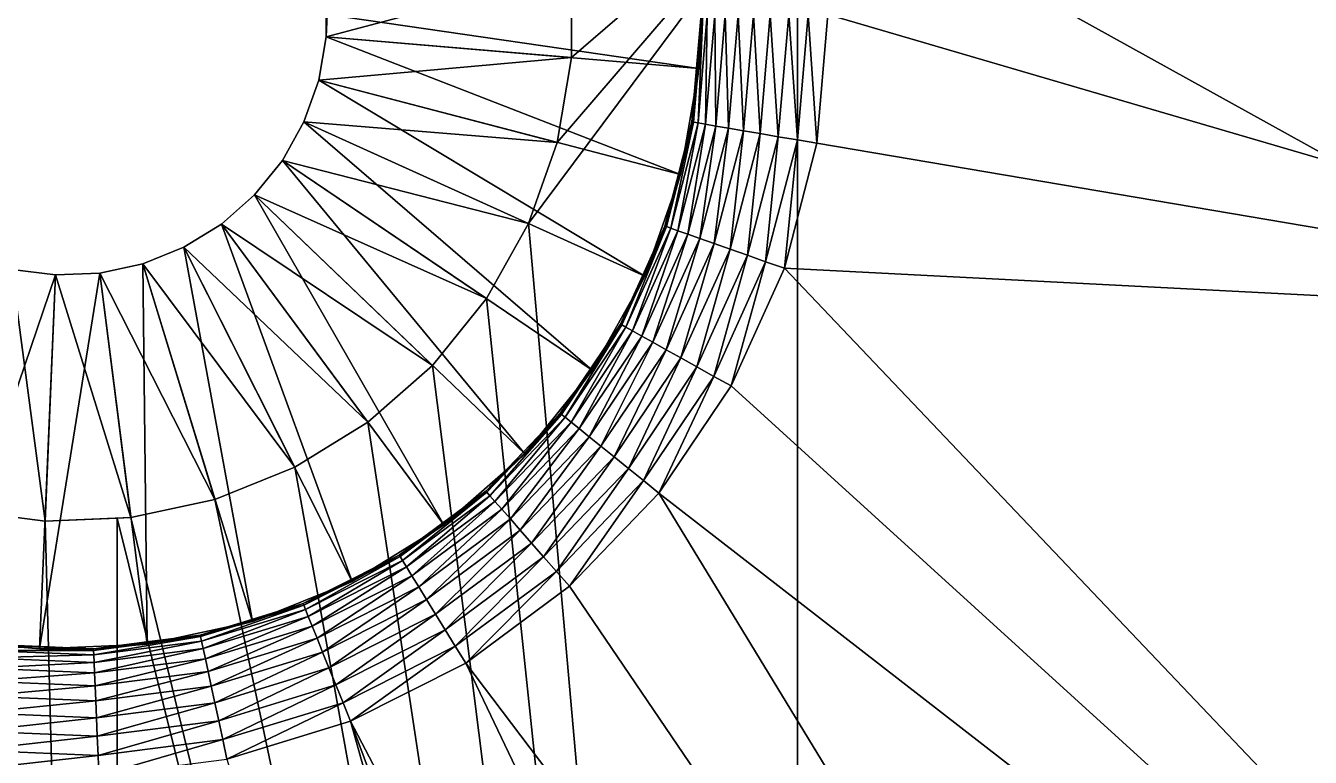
# Model space of a CAD drawing. Header units: millimetres. Extents: x 0 to 86.3, y 0 to 63.6.
# Drawn here: x 70.86 to 78.9, y 47.42 to 52 of the extents above; entities that cross this region are included whole.
import ezdxf

# ---------------------------------------------------------------- set-up
doc = ezdxf.new("R2010")
doc.units = ezdxf.units.MM
doc.layers.get('0').update_dxf_attribs({"color": 132, "linetype": 'CONTINUOUS'})

msp = doc.modelspace()

# ---------------------------------------------------------------- linework, layer by layer
at = {"invisible_edges": 16}
for points in [[(79.9155, 54.204, 3.9624), (75.8805, 52.07, 3.9624), (82.5203, 50.128, 3.9624)], [(75.69, 31.75), (74.0048, 50.7622), (75.69, 53.0225)], [(75.69, 53.0225), (74.0048, 50.7622), (74.1842, 51.27)], [(75.69, 53.0225), (74.1842, 51.27), (74.2752, 51.8007)], [(75.69, 53.0225), (74.2752, 51.8007), (74.2752, 52.3393)], [(85.885, 47.3776), (75.69, 31.75), (75.69, 53.0225)], [(85.885, 47.3776), (75.69, 53.0225), (85.4428, 53.0225)], [(72.7377, 52.2084, 2.2923), (74.2752, 52.3393, 2.2923), (72.7377, 51.9316, 2.2923)], [(72.7377, 51.9316, 2.2923), (74.2752, 52.3393, 2.2923), (74.2752, 51.8007, 2.2923)], [(74.2752, 52.3393, 2.2923), (74.2752, 52.3393), (74.2752, 51.8007)], [(74.2752, 52.3393, 2.2923), (74.2752, 51.8007), (74.2752, 51.8007, 2.2923)], [(72.7377, 51.9316, 2.2923), (72.7436, 52.07, 6.35), (72.7377, 52.2084, 2.2923)], [(72.7377, 51.9316, 6.35), (75.0724, 51.7329, 6.35), (72.7436, 52.07, 6.35)], [(72.7377, 51.9316, 2.2923), (72.7377, 51.9316, 6.35), (72.7436, 52.07, 6.35)], [(72.7436, 52.07, 6.35), (75.0724, 51.7329, 6.35), (75.0867, 52.07, 6.35)], [(75.0965, 52.07, 4.632), (75.0867, 52.07, 4.7562), (75.0392, 51.3966, 4.632)], [(75.0392, 51.3966, 4.632), (75.0867, 52.07, 4.7562), (75.0581, 51.7341, 4.7562)], [(75.0392, 51.3966, 4.632), (75.0678, 51.3916, 4.5109), (75.0965, 52.07, 4.632)], [(75.0724, 51.7329, 6.35), (75.0581, 51.7341, 4.7562), (75.0867, 52.07, 6.35)], [(75.0867, 52.07, 6.35), (75.0581, 51.7341, 4.7562), (75.0867, 52.07, 4.7562)], [(75.0965, 52.07, 4.632), (75.0678, 51.3916, 4.5109), (75.1256, 52.07, 4.5109)], [(75.0678, 51.3916, 4.5109), (75.1148, 51.3836, 4.3958), (75.1256, 52.07, 4.5109)], [(75.1256, 52.07, 4.5109), (75.1148, 51.3836, 4.3958), (75.1732, 52.07, 4.3958)], [(75.1148, 51.3836, 4.3958), (75.179, 51.3726, 4.2896), (75.1732, 52.07, 4.3958)], [(75.1732, 52.07, 4.3958), (75.179, 51.3726, 4.2896), (75.2383, 52.07, 4.2896)], [(75.179, 51.3726, 4.2896), (75.2587, 51.3589, 4.1949), (75.2383, 52.07, 4.2896)], [(75.2383, 52.07, 4.2896), (75.2587, 51.3589, 4.1949), (75.3192, 52.07, 4.1949)], [(75.2587, 51.3589, 4.1949), (75.352, 51.3429, 4.114), (75.3192, 52.07, 4.1949)], [(75.3192, 52.07, 4.1949), (75.352, 51.3429, 4.114), (75.4139, 52.07, 4.114)], [(75.352, 51.3429, 4.114), (75.4567, 51.325, 4.0489), (75.4139, 52.07, 4.114)], [(75.4139, 52.07, 4.114), (75.4567, 51.325, 4.0489), (75.5201, 52.07, 4.0489)], [(75.4567, 51.325, 4.0489), (75.5701, 51.3055, 4.0013), (75.5201, 52.07, 4.0489)], [(75.5201, 52.07, 4.0489), (75.5701, 51.3055, 4.0013), (75.6352, 52.07, 4.0013)], [(75.5701, 51.3055, 4.0013), (75.6895, 51.285, 3.9722), (75.6352, 52.07, 4.0013)], [(75.6352, 52.07, 4.0013), (75.6895, 51.285, 3.9722), (75.7563, 52.07, 3.9722)], [(75.6895, 51.285, 3.9722), (75.8119, 51.2641, 3.9624), (75.7563, 52.07, 3.9722)], [(75.7563, 52.07, 3.9722), (75.8119, 51.2641, 3.9624), (75.8805, 52.07, 3.9624)], [(75.8805, 52.07, 3.9624), (75.8119, 51.2641, 3.9624), (82.5203, 50.128, 3.9624)], [(72.6909, 51.6588, 6.35), (74.9585, 51.0684, 6.35), (72.7377, 51.9316, 6.35)], [(72.6909, 51.6588, 2.2923), (72.6909, 51.6588, 6.35), (72.7377, 51.9316, 6.35)], [(72.6909, 51.6588, 2.2923), (72.7377, 51.9316, 6.35), (72.7377, 51.9316, 2.2923)], [(72.7377, 51.9316, 2.2923), (74.2752, 51.8007, 2.2923), (72.6909, 51.6588, 2.2923)], [(72.7377, 51.9316, 6.35), (74.9585, 51.0684, 6.35), (75.0724, 51.7329, 6.35)], [(72.6909, 51.6588, 2.2923), (74.2752, 51.8007, 2.2923), (74.1842, 51.27, 2.2923)], [(74.2752, 51.8007, 2.2923), (74.2752, 51.8007), (74.1842, 51.27)], [(74.2752, 51.8007, 2.2923), (74.1842, 51.27), (74.1842, 51.27, 2.2923)], [(74.9585, 51.0684, 6.35), (75.0295, 51.3982, 4.7562), (75.0724, 51.7329, 6.35)], [(75.0724, 51.7329, 6.35), (75.0295, 51.3982, 4.7562), (75.0581, 51.7341, 4.7562)], [(75.0581, 51.7341, 4.7562), (75.0295, 51.3982, 4.7562), (75.0392, 51.3966, 4.632)], [(72.5987, 51.3978, 6.35), (74.7339, 50.4327, 6.35), (72.6909, 51.6588, 6.35)], [(72.5987, 51.3978, 2.2923), (72.5987, 51.3978, 6.35), (72.6909, 51.6588, 6.35)], [(72.5987, 51.3978, 2.2923), (72.6909, 51.6588, 6.35), (72.6909, 51.6588, 2.2923)], [(72.6909, 51.6588, 2.2923), (74.1842, 51.27, 2.2923), (72.5987, 51.3978, 2.2923)], [(72.6909, 51.6588, 6.35), (74.7339, 50.4327, 6.35), (74.9585, 51.0684, 6.35)], [(72.4637, 51.1561, 6.35), (74.405, 49.844, 6.35), (72.5987, 51.3978, 6.35)], [(72.4637, 51.1561, 2.2923), (72.4637, 51.1561, 6.35), (72.5987, 51.3978, 6.35)], [(72.4637, 51.1561, 2.2923), (72.5987, 51.3978, 6.35), (72.5987, 51.3978, 2.2923)], [(72.5987, 51.3978, 2.2923), (74.0048, 50.7622, 2.2923), (72.4637, 51.1561, 2.2923)], [(72.5987, 51.3978, 6.35), (74.405, 49.844, 6.35), (74.7339, 50.4327, 6.35)], [(72.5987, 51.3978, 2.2923), (74.1842, 51.27, 2.2923), (74.0048, 50.7622, 2.2923)], [(75.0392, 51.3966, 4.632), (74.9446, 51.072, 4.7562), (74.8689, 50.7425, 4.632)], [(74.8689, 50.7425, 4.632), (74.8963, 50.7328, 4.5109), (75.0392, 51.3966, 4.632)], [(75.0392, 51.3966, 4.632), (74.8963, 50.7328, 4.5109), (75.0678, 51.3916, 4.5109)], [(74.8963, 50.7328, 4.5109), (74.9412, 50.7169, 4.3958), (75.0678, 51.3916, 4.5109)], [(75.0678, 51.3916, 4.5109), (74.9412, 50.7169, 4.3958), (75.1148, 51.3836, 4.3958)], [(74.9412, 50.7169, 4.3958), (75.0026, 50.6952, 4.2896), (75.1148, 51.3836, 4.3958)], [(74.9585, 51.0684, 6.35), (74.9446, 51.072, 4.7562), (75.0295, 51.3982, 4.7562)], [(75.0392, 51.3966, 4.632), (75.0295, 51.3982, 4.7562), (74.9446, 51.072, 4.7562)], [(75.1148, 51.3836, 4.3958), (75.0026, 50.6952, 4.2896), (75.179, 51.3726, 4.2896)], [(75.0026, 50.6952, 4.2896), (75.0789, 50.6683, 4.1949), (75.179, 51.3726, 4.2896)], [(75.179, 51.3726, 4.2896), (75.0789, 50.6683, 4.1949), (75.2587, 51.3589, 4.1949)], [(75.0789, 50.6683, 4.1949), (75.1682, 50.6367, 4.114), (75.2587, 51.3589, 4.1949)], [(75.2587, 51.3589, 4.1949), (75.1682, 50.6367, 4.114), (75.352, 51.3429, 4.114)], [(74.1842, 51.27, 2.2923), (74.1842, 51.27), (74.0048, 50.7622)], [(74.1842, 51.27, 2.2923), (74.0048, 50.7622), (74.0048, 50.7622, 2.2923)], [(75.1682, 50.6367, 4.114), (75.2683, 50.6014, 4.0489), (75.352, 51.3429, 4.114)], [(75.352, 51.3429, 4.114), (75.2683, 50.6014, 4.0489), (75.4567, 51.325, 4.0489)], [(75.2683, 50.6014, 4.0489), (75.3768, 50.563, 4.0013), (75.4567, 51.325, 4.0489)], [(75.4567, 51.325, 4.0489), (75.3768, 50.563, 4.0013), (75.5701, 51.3055, 4.0013)], [(75.3768, 50.563, 4.0013), (75.491, 50.5227, 3.9722), (75.5701, 51.3055, 4.0013)], [(75.5701, 51.3055, 4.0013), (75.491, 50.5227, 3.9722), (75.6895, 51.285, 3.9722)], [(75.491, 50.5227, 3.9722), (75.6081, 50.4813, 3.9624), (75.6895, 51.285, 3.9722)], [(75.6895, 51.285, 3.9722), (75.6081, 50.4813, 3.9624), (75.8119, 51.2641, 3.9624)], [(82.5203, 50.128, 3.9624), (75.8119, 51.2641, 3.9624), (75.6081, 50.4813, 3.9624)], [(72.2898, 50.9408, 6.35), (73.9815, 49.3195, 6.35), (72.4637, 51.1561, 6.35)], [(72.2898, 50.9408, 2.2923), (72.2898, 50.9408, 6.35), (72.4637, 51.1561, 6.35)], [(72.2898, 50.9408, 2.2923), (72.4637, 51.1561, 6.35), (72.4637, 51.1561, 2.2923)], [(72.4637, 51.1561, 2.2923), (73.7421, 50.2921, 2.2923), (72.2898, 50.9408, 2.2923)], [(72.4637, 51.1561, 6.35), (73.9815, 49.3195, 6.35), (74.405, 49.844, 6.35)], [(72.4637, 51.1561, 2.2923), (74.0048, 50.7622, 2.2923), (73.7421, 50.2921, 2.2923)], [(74.7339, 50.4327, 6.35), (74.8597, 50.7457, 4.7562), (74.9585, 51.0684, 6.35)], [(74.8597, 50.7457, 4.7562), (74.9446, 51.072, 4.7562), (74.9585, 51.0684, 6.35)], [(74.8689, 50.7425, 4.632), (74.9446, 51.072, 4.7562), (74.8597, 50.7457, 4.7562)], [(72.082, 50.7579, 6.35), (73.4754, 48.874, 6.35), (72.2898, 50.9408, 6.35)], [(72.082, 50.7579, 2.2923), (72.082, 50.7579, 6.35), (72.2898, 50.9408, 6.35)], [(72.082, 50.7579, 2.2923), (72.2898, 50.9408, 6.35), (72.2898, 50.9408, 2.2923)], [(72.2898, 50.9408, 2.2923), (73.4038, 49.8731, 2.2923), (72.082, 50.7579, 2.2923)], [(72.2898, 50.9408, 6.35), (73.4754, 48.874, 6.35), (73.9815, 49.3195, 6.35)], [(72.2898, 50.9408, 2.2923), (73.7421, 50.2921, 2.2923), (73.4038, 49.8731, 2.2923)], [(71.8463, 50.6128, 6.35), (72.9012, 48.5205, 6.35), (72.082, 50.7579, 6.35)], [(71.8463, 50.6128, 2.2923), (71.8463, 50.6128, 6.35), (72.082, 50.7579, 6.35)], [(71.8463, 50.6128, 2.2923), (72.082, 50.7579, 6.35), (72.082, 50.7579, 2.2923)], [(72.082, 50.7579, 2.2923), (72.9996, 49.5173, 2.2923), (71.8463, 50.6128, 2.2923)], [(72.082, 50.7579, 6.35), (72.9012, 48.5205, 6.35), (73.4754, 48.874, 6.35)], [(72.082, 50.7579, 2.2923), (73.4038, 49.8731, 2.2923), (72.9996, 49.5173, 2.2923)], [(75.69, 31.75), (73.7421, 50.2921), (74.0048, 50.7622)], [(74.0048, 50.7622, 2.2923), (74.0048, 50.7622), (73.7421, 50.2921)], [(74.0048, 50.7622, 2.2923), (73.7421, 50.2921), (73.7421, 50.2921, 2.2923)], [(74.8689, 50.7425, 4.632), (74.8597, 50.7457, 4.7562), (74.5905, 50.1266, 4.632)], [(74.5905, 50.1266, 4.632), (74.8597, 50.7457, 4.7562), (74.7208, 50.4386, 4.7562)], [(74.5905, 50.1266, 4.632), (74.6159, 50.1124, 4.5109), (74.8689, 50.7425, 4.632)], [(74.8689, 50.7425, 4.632), (74.6159, 50.1124, 4.5109), (74.8963, 50.7328, 4.5109)], [(74.6159, 50.1124, 4.5109), (74.6575, 50.0892, 4.3958), (74.8963, 50.7328, 4.5109)], [(74.8963, 50.7328, 4.5109), (74.6575, 50.0892, 4.3958), (74.9412, 50.7169, 4.3958)], [(74.6575, 50.0892, 4.3958), (74.7143, 50.0574, 4.2896), (74.9412, 50.7169, 4.3958)], [(74.9412, 50.7169, 4.3958), (74.7143, 50.0574, 4.2896), (75.0026, 50.6952, 4.2896)], [(74.7339, 50.4327, 6.35), (74.7208, 50.4386, 4.7562), (74.8597, 50.7457, 4.7562)], [(74.7143, 50.0574, 4.2896), (74.7849, 50.018, 4.1949), (75.0026, 50.6952, 4.2896)], [(75.0026, 50.6952, 4.2896), (74.7849, 50.018, 4.1949), (75.0789, 50.6683, 4.1949)], [(74.7849, 50.018, 4.1949), (74.8676, 49.9718, 4.114), (75.0789, 50.6683, 4.1949)], [(75.0789, 50.6683, 4.1949), (74.8676, 49.9718, 4.114), (75.1682, 50.6367, 4.114)], [(74.8676, 49.9718, 4.114), (74.9603, 49.92, 4.0489), (75.1682, 50.6367, 4.114)], [(75.1682, 50.6367, 4.114), (74.9603, 49.92, 4.0489), (75.2683, 50.6014, 4.0489)], [(71.5895, 50.5096, 6.35), (72.2756, 48.2691, 6.35), (71.8463, 50.6128, 6.35)], [(71.5895, 50.5096, 2.2923), (71.5895, 50.5096, 6.35), (71.8463, 50.6128, 6.35)], [(71.5895, 50.5096, 2.2923), (71.8463, 50.6128, 6.35), (71.8463, 50.6128, 2.2923)], [(71.8463, 50.6128, 2.2923), (72.541, 49.235, 2.2923), (71.5895, 50.5096, 2.2923)], [(71.8463, 50.6128, 6.35), (72.2756, 48.2691, 6.35), (72.9012, 48.5205, 6.35)], [(71.8463, 50.6128, 2.2923), (72.9996, 49.5173, 2.2923), (72.541, 49.235, 2.2923)], [(74.9603, 49.92, 4.0489), (75.0608, 49.8639, 4.0013), (75.2683, 50.6014, 4.0489)], [(75.2683, 50.6014, 4.0489), (75.0608, 49.8639, 4.0013), (75.3768, 50.563, 4.0013)], [(75.0608, 49.8639, 4.0013), (75.1665, 49.8048, 3.9722), (75.3768, 50.563, 4.0013)], [(75.3768, 50.563, 4.0013), (75.1665, 49.8048, 3.9722), (75.491, 50.5227, 3.9722)], [(70.7678, 50.4747, 6.35), (70.2742, 48.1841, 6.35), (71.0424, 50.4395, 6.35)], [(70.7678, 50.4747, 2.2923), (70.9769, 48.8979, 2.2923), (70.4427, 48.9663, 2.2923)], [(70.7678, 50.4747, 2.2923), (70.7678, 50.4747, 6.35), (71.0424, 50.4395, 6.35)], [(70.7678, 50.4747, 2.2923), (71.0424, 50.4395, 6.35), (71.0424, 50.4395, 2.2923)], [(71.0424, 50.4395, 2.2923), (70.9769, 48.8979, 2.2923), (70.7678, 50.4747, 2.2923)], [(71.3189, 50.4513, 6.35), (71.6165, 48.1271, 6.35), (71.5895, 50.5096, 6.35)], [(71.3189, 50.4513, 2.2923), (71.3189, 50.4513, 6.35), (71.5895, 50.5096, 6.35)], [(71.3189, 50.4513, 2.2923), (71.5895, 50.5096, 6.35), (71.5895, 50.5096, 2.2923)], [(71.5895, 50.5096, 2.2923), (72.0413, 49.0342, 2.2923), (71.3189, 50.4513, 2.2923)], [(71.5895, 50.5096, 6.35), (71.6165, 48.1271, 6.35), (72.2756, 48.2691, 6.35)], [(71.5895, 50.5096, 2.2923), (72.541, 49.235, 2.2923), (72.0413, 49.0342, 2.2923)], [(75.1665, 49.8048, 3.9722), (75.2749, 49.7443, 3.9624), (75.491, 50.5227, 3.9722)], [(75.491, 50.5227, 3.9722), (75.2749, 49.7443, 3.9624), (75.6081, 50.4813, 3.9624)], [(75.6081, 50.4813, 3.9624), (75.2749, 49.7443, 3.9624), (82.9309, 42.7825, 3.9624)], [(82.5203, 50.128, 3.9624), (75.6081, 50.4813, 3.9624), (82.9309, 42.7825, 3.9624)], [(71.0424, 50.4395, 6.35), (70.2742, 48.1841, 6.35), (70.9429, 48.0985, 6.35)], [(71.0424, 50.4395, 6.35), (70.9429, 48.0985, 6.35), (71.3189, 50.4513, 6.35)], [(71.3189, 50.4513, 6.35), (70.9429, 48.0985, 6.35), (71.6165, 48.1271, 6.35)], [(71.0424, 50.4395, 2.2923), (71.5149, 48.9207, 2.2923), (70.9769, 48.8979, 2.2923)], [(71.0424, 50.4395, 2.2923), (71.0424, 50.4395, 6.35), (71.3189, 50.4513, 6.35)], [(71.0424, 50.4395, 2.2923), (71.3189, 50.4513, 6.35), (71.3189, 50.4513, 2.2923)], [(71.3189, 50.4513, 2.2923), (71.5149, 48.9207, 2.2923), (71.0424, 50.4395, 2.2923)], [(71.3189, 50.4513, 2.2923), (72.0413, 49.0342, 2.2923), (71.5149, 48.9207, 2.2923)], [(74.405, 49.844, 6.35), (74.5819, 50.1314, 4.7562), (74.7339, 50.4327, 6.35)], [(74.5819, 50.1314, 4.7562), (74.7208, 50.4386, 4.7562), (74.7339, 50.4327, 6.35)], [(74.7208, 50.4386, 4.7562), (74.5819, 50.1314, 4.7562), (74.5905, 50.1266, 4.632)], [(73.4038, 49.8731), (73.7421, 50.2921), (75.69, 31.75)], [(73.7421, 50.2921, 2.2923), (73.7421, 50.2921), (73.4038, 49.8731)], [(73.7421, 50.2921, 2.2923), (73.4038, 49.8731), (73.4038, 49.8731, 2.2923)], [(74.5905, 50.1266, 4.632), (74.3932, 49.8521, 4.7562), (74.212, 49.5666, 4.632)], [(74.212, 49.5666, 4.632), (74.2346, 49.5484, 4.5109), (74.5905, 50.1266, 4.632)], [(74.5905, 50.1266, 4.632), (74.2346, 49.5484, 4.5109), (74.6159, 50.1124, 4.5109)], [(74.2346, 49.5484, 4.5109), (74.2717, 49.5184, 4.3958), (74.6159, 50.1124, 4.5109)], [(74.6159, 50.1124, 4.5109), (74.2717, 49.5184, 4.3958), (74.6575, 50.0892, 4.3958)], [(74.2717, 49.5184, 4.3958), (74.3223, 49.4775, 4.2896), (74.6575, 50.0892, 4.3958)], [(74.6575, 50.0892, 4.3958), (74.3223, 49.4775, 4.2896), (74.7143, 50.0574, 4.2896)], [(74.3223, 49.4775, 4.2896), (74.3853, 49.4267, 4.1949), (74.7143, 50.0574, 4.2896)], [(74.7143, 50.0574, 4.2896), (74.3853, 49.4267, 4.1949), (74.7849, 50.018, 4.1949)], [(74.405, 49.844, 6.35), (74.3932, 49.8521, 4.7562), (74.5819, 50.1314, 4.7562)], [(74.5905, 50.1266, 4.632), (74.5819, 50.1314, 4.7562), (74.3932, 49.8521, 4.7562)], [(74.3853, 49.4267, 4.1949), (74.459, 49.3672, 4.114), (74.7849, 50.018, 4.1949)], [(74.7849, 50.018, 4.1949), (74.459, 49.3672, 4.114), (74.8676, 49.9718, 4.114)], [(74.459, 49.3672, 4.114), (74.5416, 49.3005, 4.0489), (74.8676, 49.9718, 4.114)], [(74.8676, 49.9718, 4.114), (74.5416, 49.3005, 4.0489), (74.9603, 49.92, 4.0489)], [(74.5416, 49.3005, 4.0489), (74.6311, 49.2282, 4.0013), (74.9603, 49.92, 4.0489)], [(74.9603, 49.92, 4.0489), (74.6311, 49.2282, 4.0013), (75.0608, 49.8639, 4.0013)], [(75.69, 31.75), (72.9996, 49.5173), (73.4038, 49.8731)], [(73.4038, 49.8731, 2.2923), (73.4038, 49.8731), (72.9996, 49.5173)], [(73.4038, 49.8731, 2.2923), (72.9996, 49.5173), (72.9996, 49.5173, 2.2923)], [(73.9815, 49.3195, 6.35), (74.2044, 49.5728, 4.7562), (74.405, 49.844, 6.35)], [(74.2044, 49.5728, 4.7562), (74.3932, 49.8521, 4.7562), (74.405, 49.844, 6.35)], [(74.3932, 49.8521, 4.7562), (74.2044, 49.5728, 4.7562), (74.212, 49.5666, 4.632)], [(74.6311, 49.2282, 4.0013), (74.7253, 49.1521, 3.9722), (75.0608, 49.8639, 4.0013)], [(75.0608, 49.8639, 4.0013), (74.7253, 49.1521, 3.9722), (75.1665, 49.8048, 3.9722)], [(74.7253, 49.1521, 3.9722), (74.822, 49.0741, 3.9624), (75.1665, 49.8048, 3.9722)], [(75.1665, 49.8048, 3.9722), (74.822, 49.0741, 3.9624), (75.2749, 49.7443, 3.9624)], [(82.9309, 42.7825, 3.9624), (75.2749, 49.7443, 3.9624), (74.822, 49.0741, 3.9624)], [(75.69, 31.75), (72.541, 49.235), (72.9996, 49.5173)], [(72.9996, 49.5173, 2.2923), (72.9996, 49.5173), (72.541, 49.235)], [(72.9996, 49.5173, 2.2923), (72.541, 49.235), (72.541, 49.235, 2.2923)], [(74.212, 49.5666, 4.632), (73.9711, 49.3294, 4.7562), (73.7443, 49.0787, 4.632)], [(73.7443, 49.0787, 4.632), (73.7635, 49.0568, 4.5109), (74.212, 49.5666, 4.632)], [(74.212, 49.5666, 4.632), (73.7635, 49.0568, 4.5109), (74.2346, 49.5484, 4.5109)], [(73.7635, 49.0568, 4.5109), (73.795, 49.0211, 4.3958), (74.2346, 49.5484, 4.5109)], [(74.2346, 49.5484, 4.5109), (73.795, 49.0211, 4.3958), (74.2717, 49.5184, 4.3958)], [(73.795, 49.0211, 4.3958), (73.838, 48.9722, 4.2896), (74.2717, 49.5184, 4.3958)], [(74.2717, 49.5184, 4.3958), (73.838, 48.9722, 4.2896), (74.3223, 49.4775, 4.2896)], [(73.9815, 49.3195, 6.35), (73.9711, 49.3294, 4.7562), (74.2044, 49.5728, 4.7562)], [(74.212, 49.5666, 4.632), (74.2044, 49.5728, 4.7562), (73.9711, 49.3294, 4.7562)], [(73.838, 48.9722, 4.2896), (73.8915, 48.9115, 4.1949), (74.3223, 49.4775, 4.2896)], [(74.3223, 49.4775, 4.2896), (73.8915, 48.9115, 4.1949), (74.3853, 49.4267, 4.1949)], [(73.8915, 48.9115, 4.1949), (73.954, 48.8404, 4.114), (74.3853, 49.4267, 4.1949)], [(74.3853, 49.4267, 4.1949), (73.954, 48.8404, 4.114), (74.459, 49.3672, 4.114)], [(73.954, 48.8404, 4.114), (74.0242, 48.7607, 4.0489), (74.459, 49.3672, 4.114)], [(74.459, 49.3672, 4.114), (74.0242, 48.7607, 4.0489), (74.5416, 49.3005, 4.0489)], [(73.4754, 48.874, 6.35), (73.7379, 49.086, 4.7562), (73.9815, 49.3195, 6.35)], [(73.7379, 49.086, 4.7562), (73.9711, 49.3294, 4.7562), (73.9815, 49.3195, 6.35)], [(73.7443, 49.0787, 4.632), (73.9711, 49.3294, 4.7562), (73.7379, 49.086, 4.7562)], [(74.0242, 48.7607, 4.0489), (74.1002, 48.6743, 4.0013), (74.5416, 49.3005, 4.0489)], [(74.5416, 49.3005, 4.0489), (74.1002, 48.6743, 4.0013), (74.6311, 49.2282, 4.0013)], [(72.0413, 49.0342), (72.541, 49.235), (75.69, 31.75)], [(72.541, 49.235, 2.2923), (72.541, 49.235), (72.0413, 49.0342)], [(72.541, 49.235, 2.2923), (72.0413, 49.0342), (72.0413, 49.0342, 2.2923)], [(74.1002, 48.6743, 4.0013), (74.1802, 48.5834, 3.9722), (74.6311, 49.2282, 4.0013)], [(74.6311, 49.2282, 4.0013), (74.1802, 48.5834, 3.9722), (74.7253, 49.1521, 3.9722)], [(74.1802, 48.5834, 3.9722), (74.2623, 48.4902, 3.9624), (74.7253, 49.1521, 3.9722)], [(74.7253, 49.1521, 3.9722), (74.2623, 48.4902, 3.9624), (74.822, 49.0741, 3.9624)], [(75.69, 31.75), (71.5149, 48.9207), (72.0413, 49.0342)], [(72.0413, 49.0342, 2.2923), (72.0413, 49.0342), (71.5149, 48.9207)], [(72.0413, 49.0342, 2.2923), (71.5149, 48.9207), (71.5149, 48.9207, 2.2923)], [(73.7443, 49.0787, 4.632), (73.7379, 49.086, 4.7562), (73.2009, 48.6768, 4.632)], [(73.7379, 49.086, 4.7562), (73.4668, 48.8855, 4.7562), (73.2009, 48.6768, 4.632)], [(73.2009, 48.6768, 4.632), (73.2162, 48.652, 4.5109), (73.7443, 49.0787, 4.632)], [(73.7443, 49.0787, 4.632), (73.2162, 48.652, 4.5109), (73.7635, 49.0568, 4.5109)], [(73.2162, 48.652, 4.5109), (73.2412, 48.6114, 4.3958), (73.7635, 49.0568, 4.5109)], [(73.7635, 49.0568, 4.5109), (73.2412, 48.6114, 4.3958), (73.795, 49.0211, 4.3958)], [(73.2412, 48.6114, 4.3958), (73.2753, 48.556, 4.2896), (73.795, 49.0211, 4.3958)], [(73.795, 49.0211, 4.3958), (73.2753, 48.556, 4.2896), (73.838, 48.9722, 4.2896)], [(73.4754, 48.874, 6.35), (73.4668, 48.8855, 4.7562), (73.7379, 49.086, 4.7562)], [(74.822, 49.0741, 3.9624), (74.2623, 48.4902, 3.9624), (83.1362, 35.4285, 3.9624)], [(82.9309, 42.7825, 3.9624), (74.822, 49.0741, 3.9624), (83.1362, 35.4285, 3.9624)], [(68.5716, 31.75), (70.4427, 48.9663), (71.4291, 31.75)], [(70.4427, 48.9663), (70.9769, 48.8979), (71.4291, 31.75)], [(70.9769, 48.8979, 2.2923), (70.9769, 48.8979), (70.4427, 48.9663)], [(70.9769, 48.8979, 2.2923), (70.4427, 48.9663), (70.4427, 48.9663, 2.2923)], [(73.2753, 48.556, 4.2896), (73.3177, 48.4871, 4.1949), (73.838, 48.9722, 4.2896)], [(73.838, 48.9722, 4.2896), (73.3177, 48.4871, 4.1949), (73.8915, 48.9115, 4.1949)], [(71.5149, 48.9207, 2.2923), (71.4291, 48.9171), (70.9769, 48.8979, 2.2923)], [(71.4291, 31.75), (70.9769, 48.8979), (71.4291, 48.9171)], [(71.4291, 48.9171), (70.9769, 48.8979), (70.9769, 48.8979, 2.2923)], [(75.69, 31.75), (71.4291, 48.9171), (71.5149, 48.9207)], [(71.5149, 48.9207, 2.2923), (71.5149, 48.9207), (71.4291, 48.9171)], [(71.4291, 31.75), (71.4291, 48.9171), (75.69, 31.75)], [(72.9012, 48.5205, 6.35), (73.1958, 48.6851, 4.7562), (73.4754, 48.874, 6.35)], [(73.1958, 48.6851, 4.7562), (73.4668, 48.8855, 4.7562), (73.4754, 48.874, 6.35)], [(73.2009, 48.6768, 4.632), (73.4668, 48.8855, 4.7562), (73.1958, 48.6851, 4.7562)], [(73.3177, 48.4871, 4.1949), (73.3673, 48.4065, 4.114), (73.8915, 48.9115, 4.1949)], [(73.8915, 48.9115, 4.1949), (73.3673, 48.4065, 4.114), (73.954, 48.8404, 4.114)], [(73.3673, 48.4065, 4.114), (73.423, 48.316, 4.0489), (73.954, 48.8404, 4.114)], [(73.954, 48.8404, 4.114), (73.423, 48.316, 4.0489), (74.0242, 48.7607, 4.0489)], [(73.423, 48.316, 4.0489), (73.4834, 48.218, 4.0013), (74.0242, 48.7607, 4.0489)], [(74.0242, 48.7607, 4.0489), (73.4834, 48.218, 4.0013), (74.1002, 48.6743, 4.0013)], [(73.2009, 48.6768, 4.632), (73.1958, 48.6851, 4.7562), (72.5974, 48.3725, 4.632)], [(72.5974, 48.3725, 4.632), (73.1958, 48.6851, 4.7562), (72.8948, 48.5333, 4.7562)], [(72.5974, 48.3725, 4.632), (72.6083, 48.3455, 4.5109), (73.2009, 48.6768, 4.632)], [(73.2009, 48.6768, 4.632), (72.6083, 48.3455, 4.5109), (73.2162, 48.652, 4.5109)], [(72.6083, 48.3455, 4.5109), (72.626, 48.3013, 4.3958), (73.2162, 48.652, 4.5109)], [(73.2162, 48.652, 4.5109), (72.626, 48.3013, 4.3958), (73.2412, 48.6114, 4.3958)], [(72.626, 48.3013, 4.3958), (72.6503, 48.2409, 4.2896), (73.2412, 48.6114, 4.3958)], [(73.2412, 48.6114, 4.3958), (72.6503, 48.2409, 4.2896), (73.2753, 48.556, 4.2896)], [(72.9012, 48.5205, 6.35), (72.8948, 48.5333, 4.7562), (73.1958, 48.6851, 4.7562)], [(73.4834, 48.218, 4.0013), (73.5469, 48.1149, 3.9722), (74.1002, 48.6743, 4.0013)], [(74.1002, 48.6743, 4.0013), (73.5469, 48.1149, 3.9722), (74.1802, 48.5834, 3.9722)], [(72.5938, 48.3816, 4.7562), (72.8948, 48.5333, 4.7562), (72.9012, 48.5205, 6.35)], [(72.8948, 48.5333, 4.7562), (72.5938, 48.3816, 4.7562), (72.5974, 48.3725, 4.632)], [(72.6503, 48.2409, 4.2896), (72.6805, 48.1658, 4.1949), (73.2753, 48.556, 4.2896)], [(73.2753, 48.556, 4.2896), (72.6805, 48.1658, 4.1949), (73.3177, 48.4871, 4.1949)], [(73.5469, 48.1149, 3.9722), (73.612, 48.0092, 3.9624), (74.1802, 48.5834, 3.9722)], [(74.1802, 48.5834, 3.9722), (73.612, 48.0092, 3.9624), (74.2623, 48.4902, 3.9624)], [(72.2756, 48.2691, 6.35), (72.5938, 48.3816, 4.7562), (72.9012, 48.5205, 6.35)], [(72.6805, 48.1658, 4.1949), (72.7158, 48.0779, 4.114), (73.3177, 48.4871, 4.1949)], [(73.3177, 48.4871, 4.1949), (72.7158, 48.0779, 4.114), (73.3673, 48.4065, 4.114)], [(83.1362, 35.4285, 3.9624), (74.2623, 48.4902, 3.9624), (73.612, 48.0092, 3.9624)], [(72.5974, 48.3725, 4.632), (72.2714, 48.2828, 4.7562), (71.9512, 48.1746, 4.632)], [(71.9512, 48.1746, 4.632), (71.9573, 48.1461, 4.5109), (72.5974, 48.3725, 4.632)], [(72.5974, 48.3725, 4.632), (71.9573, 48.1461, 4.5109), (72.6083, 48.3455, 4.5109)], [(72.2756, 48.2691, 6.35), (72.2714, 48.2828, 4.7562), (72.5938, 48.3816, 4.7562)], [(72.5974, 48.3725, 4.632), (72.5938, 48.3816, 4.7562), (72.2714, 48.2828, 4.7562)], [(72.7158, 48.0779, 4.114), (72.7554, 47.9794, 4.0489), (73.3673, 48.4065, 4.114)], [(73.3673, 48.4065, 4.114), (72.7554, 47.9794, 4.0489), (73.423, 48.316, 4.0489)], [(71.9573, 48.1461, 4.5109), (71.9673, 48.0995, 4.3958), (72.6083, 48.3455, 4.5109)], [(72.6083, 48.3455, 4.5109), (71.9673, 48.0995, 4.3958), (72.626, 48.3013, 4.3958)], [(71.9673, 48.0995, 4.3958), (71.981, 48.0359, 4.2896), (72.626, 48.3013, 4.3958)], [(72.626, 48.3013, 4.3958), (71.981, 48.0359, 4.2896), (72.6503, 48.2409, 4.2896)], [(72.7554, 47.9794, 4.0489), (72.7983, 47.8726, 4.0013), (73.423, 48.316, 4.0489)], [(73.423, 48.316, 4.0489), (72.7983, 47.8726, 4.0013), (73.4834, 48.218, 4.0013)], [(71.6165, 48.1271, 6.35), (71.9491, 48.1841, 4.7562), (72.2756, 48.2691, 6.35)], [(71.9491, 48.1841, 4.7562), (72.2714, 48.2828, 4.7562), (72.2756, 48.2691, 6.35)], [(71.9512, 48.1746, 4.632), (72.2714, 48.2828, 4.7562), (71.9491, 48.1841, 4.7562)], [(71.981, 48.0359, 4.2896), (71.9981, 47.9569, 4.1949), (72.6503, 48.2409, 4.2896)], [(72.6503, 48.2409, 4.2896), (71.9981, 47.9569, 4.1949), (72.6805, 48.1658, 4.1949)], [(72.7983, 47.8726, 4.0013), (72.8434, 47.7603, 3.9722), (73.4834, 48.218, 4.0013)], [(73.4834, 48.218, 4.0013), (72.8434, 47.7603, 3.9722), (73.5469, 48.1149, 3.9722)], [(70.2742, 48.1841, 6.35), (70.6067, 48.1271, 4.7562), (70.9429, 48.0985, 6.35)], [(70.9435, 48.1128, 4.7562), (70.6067, 48.1271, 4.7562), (70.6055, 48.1174, 4.632)], [(70.6067, 48.1271, 4.7562), (70.9435, 48.1128, 4.7562), (70.9429, 48.0985, 6.35)], [(70.9429, 48.0985, 6.35), (71.2803, 48.0985, 4.7562), (71.6165, 48.1271, 6.35)], [(71.2803, 48.0985, 4.7562), (71.6147, 48.1413, 4.7562), (71.6165, 48.1271, 6.35)], [(71.6147, 48.1413, 4.7562), (71.2803, 48.0985, 4.7562), (71.2807, 48.0887, 4.632)], [(71.9512, 48.1746, 4.632), (71.9491, 48.1841, 4.7562), (71.2807, 48.0887, 4.632)], [(71.2807, 48.0887, 4.632), (71.9491, 48.1841, 4.7562), (71.6147, 48.1413, 4.7562)], [(71.2807, 48.0887, 4.632), (71.282, 48.0597, 4.5109), (71.9512, 48.1746, 4.632)], [(71.9512, 48.1746, 4.632), (71.282, 48.0597, 4.5109), (71.9573, 48.1461, 4.5109)], [(71.282, 48.0597, 4.5109), (71.284, 48.012, 4.3958), (71.9573, 48.1461, 4.5109)], [(71.9573, 48.1461, 4.5109), (71.284, 48.012, 4.3958), (71.9673, 48.0995, 4.3958)], [(71.6165, 48.1271, 6.35), (71.6147, 48.1413, 4.7562), (71.9491, 48.1841, 4.7562)], [(71.9981, 47.9569, 4.1949), (72.018, 47.8643, 4.114), (72.6805, 48.1658, 4.1949)], [(72.6805, 48.1658, 4.1949), (72.018, 47.8643, 4.114), (72.7158, 48.0779, 4.114)], [(70.6018, 48.0886, 4.5109), (70.5957, 48.0413, 4.3958), (71.282, 48.0597, 4.5109)], [(71.282, 48.0597, 4.5109), (70.5957, 48.0413, 4.3958), (71.284, 48.012, 4.3958)], [(70.6055, 48.1174, 4.632), (70.6018, 48.0886, 4.5109), (71.2807, 48.0887, 4.632)], [(71.2807, 48.0887, 4.632), (70.6018, 48.0886, 4.5109), (71.282, 48.0597, 4.5109)], [(71.2807, 48.0887, 4.632), (70.9435, 48.1128, 4.7562), (70.6055, 48.1174, 4.632)], [(70.9429, 48.0985, 6.35), (70.9435, 48.1128, 4.7562), (71.2803, 48.0985, 4.7562)], [(71.2807, 48.0887, 4.632), (71.2803, 48.0985, 4.7562), (70.9435, 48.1128, 4.7562)], [(71.284, 48.012, 4.3958), (71.2868, 47.947, 4.2896), (71.9673, 48.0995, 4.3958)], [(71.9673, 48.0995, 4.3958), (71.2868, 47.947, 4.2896), (71.981, 48.0359, 4.2896)], [(72.018, 47.8643, 4.114), (72.0404, 47.7605, 4.0489), (72.7158, 48.0779, 4.114)], [(72.7158, 48.0779, 4.114), (72.0404, 47.7605, 4.0489), (72.7554, 47.9794, 4.0489)], [(72.8434, 47.7603, 3.9722), (72.8897, 47.645, 3.9624), (73.5469, 48.1149, 3.9722)], [(73.5469, 48.1149, 3.9722), (72.8897, 47.645, 3.9624), (73.612, 48.0092, 3.9624)], [(70.5875, 47.9767, 4.2896), (70.5772, 47.8965, 4.1949), (71.2868, 47.947, 4.2896)], [(70.5957, 48.0413, 4.3958), (70.5875, 47.9767, 4.2896), (71.284, 48.012, 4.3958)], [(71.284, 48.012, 4.3958), (70.5875, 47.9767, 4.2896), (71.2868, 47.947, 4.2896)], [(71.2868, 47.947, 4.2896), (71.2902, 47.8662, 4.1949), (71.981, 48.0359, 4.2896)], [(71.981, 48.0359, 4.2896), (71.2902, 47.8662, 4.1949), (71.9981, 47.9569, 4.1949)], [(72.0404, 47.7605, 4.0489), (72.0646, 47.648, 4.0013), (72.7554, 47.9794, 4.0489)], [(72.7554, 47.9794, 4.0489), (72.0646, 47.648, 4.0013), (72.7983, 47.8726, 4.0013)], [(83.1362, 28.0715, 3.9624), (73.612, 48.0092, 3.9624), (72.8897, 47.645, 3.9624)], [(83.1362, 35.4285, 3.9624), (73.612, 48.0092, 3.9624), (83.1362, 28.0715, 3.9624)], [(70.5772, 47.8965, 4.1949), (70.5652, 47.8026, 4.114), (71.2902, 47.8662, 4.1949)], [(71.2868, 47.947, 4.2896), (70.5772, 47.8965, 4.1949), (71.2902, 47.8662, 4.1949)], [(71.2902, 47.8662, 4.1949), (71.2942, 47.7716, 4.114), (71.9981, 47.9569, 4.1949)], [(71.9981, 47.9569, 4.1949), (71.2942, 47.7716, 4.114), (72.018, 47.8643, 4.114)], [(71.2902, 47.8662, 4.1949), (70.5652, 47.8026, 4.114), (71.2942, 47.7716, 4.114)], [(71.2942, 47.7716, 4.114), (71.2987, 47.6655, 4.0489), (72.018, 47.8643, 4.114)], [(72.018, 47.8643, 4.114), (71.2987, 47.6655, 4.0489), (72.0404, 47.7605, 4.0489)], [(72.0646, 47.648, 4.0013), (72.0902, 47.5296, 3.9722), (72.7983, 47.8726, 4.0013)], [(72.7983, 47.8726, 4.0013), (72.0902, 47.5296, 3.9722), (72.8434, 47.7603, 3.9722)], [(70.5652, 47.8026, 4.114), (70.5517, 47.6972, 4.0489), (71.2942, 47.7716, 4.114)], [(71.2942, 47.7716, 4.114), (70.5517, 47.6972, 4.0489), (71.2987, 47.6655, 4.0489)], [(71.2987, 47.6655, 4.0489), (71.3036, 47.5505, 4.0013), (72.0404, 47.7605, 4.0489)], [(72.0404, 47.7605, 4.0489), (71.3036, 47.5505, 4.0013), (72.0646, 47.648, 4.0013)], [(72.0902, 47.5296, 3.9722), (72.1163, 47.4082, 3.9624), (72.8434, 47.7603, 3.9722)], [(72.8434, 47.7603, 3.9722), (72.1163, 47.4082, 3.9624), (72.8897, 47.645, 3.9624)], [(70.5517, 47.6972, 4.0489), (70.5371, 47.5831, 4.0013), (71.2987, 47.6655, 4.0489)], [(71.2987, 47.6655, 4.0489), (70.5371, 47.5831, 4.0013), (71.3036, 47.5505, 4.0013)], [(71.3036, 47.5505, 4.0013), (71.3087, 47.4295, 3.9722), (72.0646, 47.648, 4.0013)], [(72.0646, 47.648, 4.0013), (71.3087, 47.4295, 3.9722), (72.0902, 47.5296, 3.9722)], [(72.8897, 47.645, 3.9624), (72.1163, 47.4082, 3.9624), (82.5203, 13.372, 3.9624)], [(83.1362, 28.0715, 3.9624), (72.8897, 47.645, 3.9624), (82.9309, 20.7175, 3.9624)], [(82.9309, 20.7175, 3.9624), (72.8897, 47.645, 3.9624), (82.5203, 13.372, 3.9624)], [(70.5371, 47.5831, 4.0013), (70.5217, 47.4629, 3.9722), (71.3036, 47.5505, 4.0013)], [(71.3036, 47.5505, 4.0013), (70.5217, 47.4629, 3.9722), (71.3087, 47.4295, 3.9722)], [(71.3087, 47.4295, 3.9722), (71.314, 47.3055, 3.9624), (72.0902, 47.5296, 3.9722)], [(72.0902, 47.5296, 3.9722), (71.314, 47.3055, 3.9624), (72.1163, 47.4082, 3.9624)], [(70.5217, 47.4629, 3.9722), (70.5059, 47.3398, 3.9624), (71.3087, 47.4295, 3.9722)], [(71.3087, 47.4295, 3.9722), (70.5059, 47.3398, 3.9624), (71.314, 47.3055, 3.9624)]]:
    msp.add_3dface(points, dxfattribs=at)

doc.saveas('drawing.dxf')
